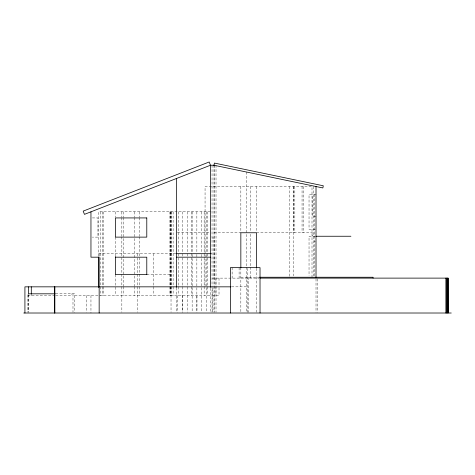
<?xml version="1.0" encoding="UTF-8"?>
<svg xmlns="http://www.w3.org/2000/svg" width="475" height="475" viewBox="0 0 475 475"><rect width="100%" height="100%" fill="white"/><g stroke="black" fill="none" stroke-linecap="round" stroke-linejoin="round"><path stroke-width="0.36" stroke-dasharray="2.38 1.78" d="M316.017 194.376L309.035 194.376L309.035 229.271L315.436 229.271M210.467 211.82L98.64 211.82L98.64 256.482M316.017 216.184L312.526 216.184L312.526 194.376M92.352 217.93L97.939 217.93L97.939 237.12L92.352 237.12M177.353 232.756L209.73 232.756M213.958 232.756L240.843 232.756L240.843 186.527M256.542 232.756L312.526 232.756L312.526 236.247M315.436 236.247L309.035 236.247L309.035 275.779M212.034 237.993L214.041 237.993L214.041 278.118M314.272 241.478L315.436 241.478M98.64 253.692L176.623 253.692M210.467 253.692L212.034 253.692M146.787 274.627L171.386 274.627M240.843 277.246L258.744 277.246M212.034 278.118L258.857 278.118M231.562 286.841L247.819 286.841M55.587 293.817L74.735 293.817L74.735 312.431M55.023 295.563L28.476 295.563L28.476 293.817M55.706 295.563L71.244 295.563L71.244 293.817M74.735 295.563L219.017 295.563L219.017 286.841M317.383 278.843L317.383 312.283M316.017 278.843L316.017 312.283M314.272 194.376L314.272 275.922M313.749 186.527L313.749 275.904M312.004 277.388L312.004 186.527L205.058 186.527L205.058 286.104M303.282 186.527L303.282 232.756M302.058 186.527L302.058 232.756M294.832 186.527L294.832 232.756M293.758 186.527L293.758 232.756M293.508 186.527L293.508 275.922M289.501 186.527L289.501 277.388M256.542 186.527L256.542 232.026M256.542 268.381L256.542 312.283M250.42 186.527L250.42 232.026M250.42 234.223L250.42 266.41M250.42 267.146L250.42 278.118M248.692 277.246L248.692 312.283M247.819 268.387L247.819 312.283M246.406 172.009L246.406 266.41M246.406 267.152L246.406 312.271M240.843 267.651L240.843 312.283M239.097 267.651L239.097 278.118M232.121 267.651L232.121 278.118M219.017 278.118L219.017 286.116M216.018 165.241L216.018 312.283M215.935 278.118L215.935 286.116M215.935 286.841L215.935 295.563M214.302 165.241L214.213 312.283M213.958 165.241L213.958 286.116M213.958 286.698L213.958 312.283M212.349 288.295L212.349 312.283M212.034 165.241L212.034 312.283M210.467 288.183L210.467 312.283M207.468 211.82L207.468 252.961M207.468 253.692L207.468 286.015M207.468 286.752L207.468 295.563M206.281 211.82L206.281 252.961M206.281 254.434L206.281 312.283M204.149 211.82L204.149 252.961M204.149 253.323L204.149 286.015M204.149 286.674L204.149 295.563M201.566 211.82L201.566 252.961M201.566 254.434L201.566 312.283M196.953 295.563L196.953 312.283M196.858 211.82L196.858 252.961M196.858 254.434L196.858 312.283M192.149 211.82L192.149 252.961M192.149 254.434L192.149 312.283M191.241 211.82L191.241 252.961M191.241 253.323L191.241 286.015M191.241 286.674L191.241 295.563M187.435 211.82L187.435 252.961M187.435 253.692L187.435 312.283M182.727 211.82L182.727 252.961M182.727 253.692L182.727 286.015M182.727 286.752L182.727 312.283M182.204 295.563L182.204 312.283M178.505 211.82L178.505 252.961M178.505 253.692L178.505 286.015M178.505 286.752L178.505 295.563M177.49 295.563L177.49 312.283M176.623 287.803L176.623 312.283M173.132 211.82L173.132 286.015M173.132 286.752L173.132 295.563M171.386 211.82L171.386 295.563M171.042 211.82L171.042 286.015M171.006 286.752L171.042 312.283M170.828 211.82L170.828 286.015M170.828 286.752L170.828 295.563M170.133 211.82L170.133 286.015M170.133 286.752L170.133 295.563M169.955 211.82L169.955 286.015M169.955 286.752L169.955 295.563M153.247 253.692L153.247 286.015M153.247 286.752L153.247 295.563M139.294 211.82L139.294 216.962M139.294 217.698L139.294 236.063M139.294 236.799L139.294 273.529M139.294 274.259L139.294 286.015M139.294 286.752L139.294 295.563M137.548 253.692L137.548 273.529M137.548 274.259L137.548 286.015M137.548 286.752L137.548 312.283M134.407 211.82L134.407 217.01M134.407 217.698L134.407 286.015M134.407 286.674L134.407 295.563M123.589 211.82L123.589 217.01M123.589 217.698L123.589 286.015M123.589 286.674L123.589 295.563M121.843 211.82L121.843 216.962M121.843 217.698L121.843 236.063M121.843 236.799L121.843 273.529M121.843 274.259L121.843 286.015M121.843 286.752L121.843 312.283M115.383 211.82L115.383 217.247M115.383 237.12L115.383 255.859M115.383 274.627L115.383 295.563M103.17 211.82L103.17 286.015M103.17 286.752L103.17 295.563M102.653 211.82L102.653 286.015M102.653 286.752L102.653 295.563M100.647 211.82L100.647 286.015M100.647 286.752L100.647 295.563M99.156 253.692L99.156 256.482M90.957 295.563L90.957 313.013M86.688 295.563L86.688 312.283M72.99 293.817L72.99 312.271M31.291 293.817L31.291 295.563M28.702 294.838L28.702 312.283M28.601 294.838L28.601 312.283M27.865 294.838L27.865 312.283"/><path stroke-width="0.71" d="M213.958 165.241L214.409 163.073L323.297 185.784L322.846 187.952L213.958 165.241L213.958 165.674M214.302 165.241L210.467 165.241L84.455 214.356L83.19 211.108L209.196 161.987L210.467 165.241L210.467 287.446M316.017 236.247L350.912 236.247M176.623 253.692L210.467 253.692M115.383 257.183L146.787 257.183L146.787 274.627M176.623 257.183L210.467 257.183M147.072 274.627L115.383 274.627L115.383 256.583M259.481 277.246L373.065 277.246L373.065 278.118M260.033 278.118L448.085 278.118L448.085 313.013L448.026 278.118M230.826 286.841L24.92 286.841L24.92 313.013M55.183 293.817L28.476 293.817L28.476 286.841M23.75 313.013L451.25 313.013M447.759 278.118L447.759 313.013M446.559 278.118L446.559 313.013M445.883 278.118L445.883 313.013M316.017 186.527L316.017 277.507M260.033 313.013L260.033 267.651L230.375 267.651L230.375 313.013M256.542 267.876L256.542 232.756L240.843 232.756L240.843 267.876M214.041 165.241L214.041 165.674M176.623 178.434L176.623 287.446M99.156 313.013L99.156 257.183L90.957 257.183L90.957 211.82M98.64 257.183L98.64 287.446M54.851 286.841L54.851 313.013M54.441 286.841L54.441 313.013M31.291 286.841L31.291 293.817M146.787 217.93L115.383 217.93L115.383 237.12L146.787 237.12L146.787 217.93"/></g></svg>
